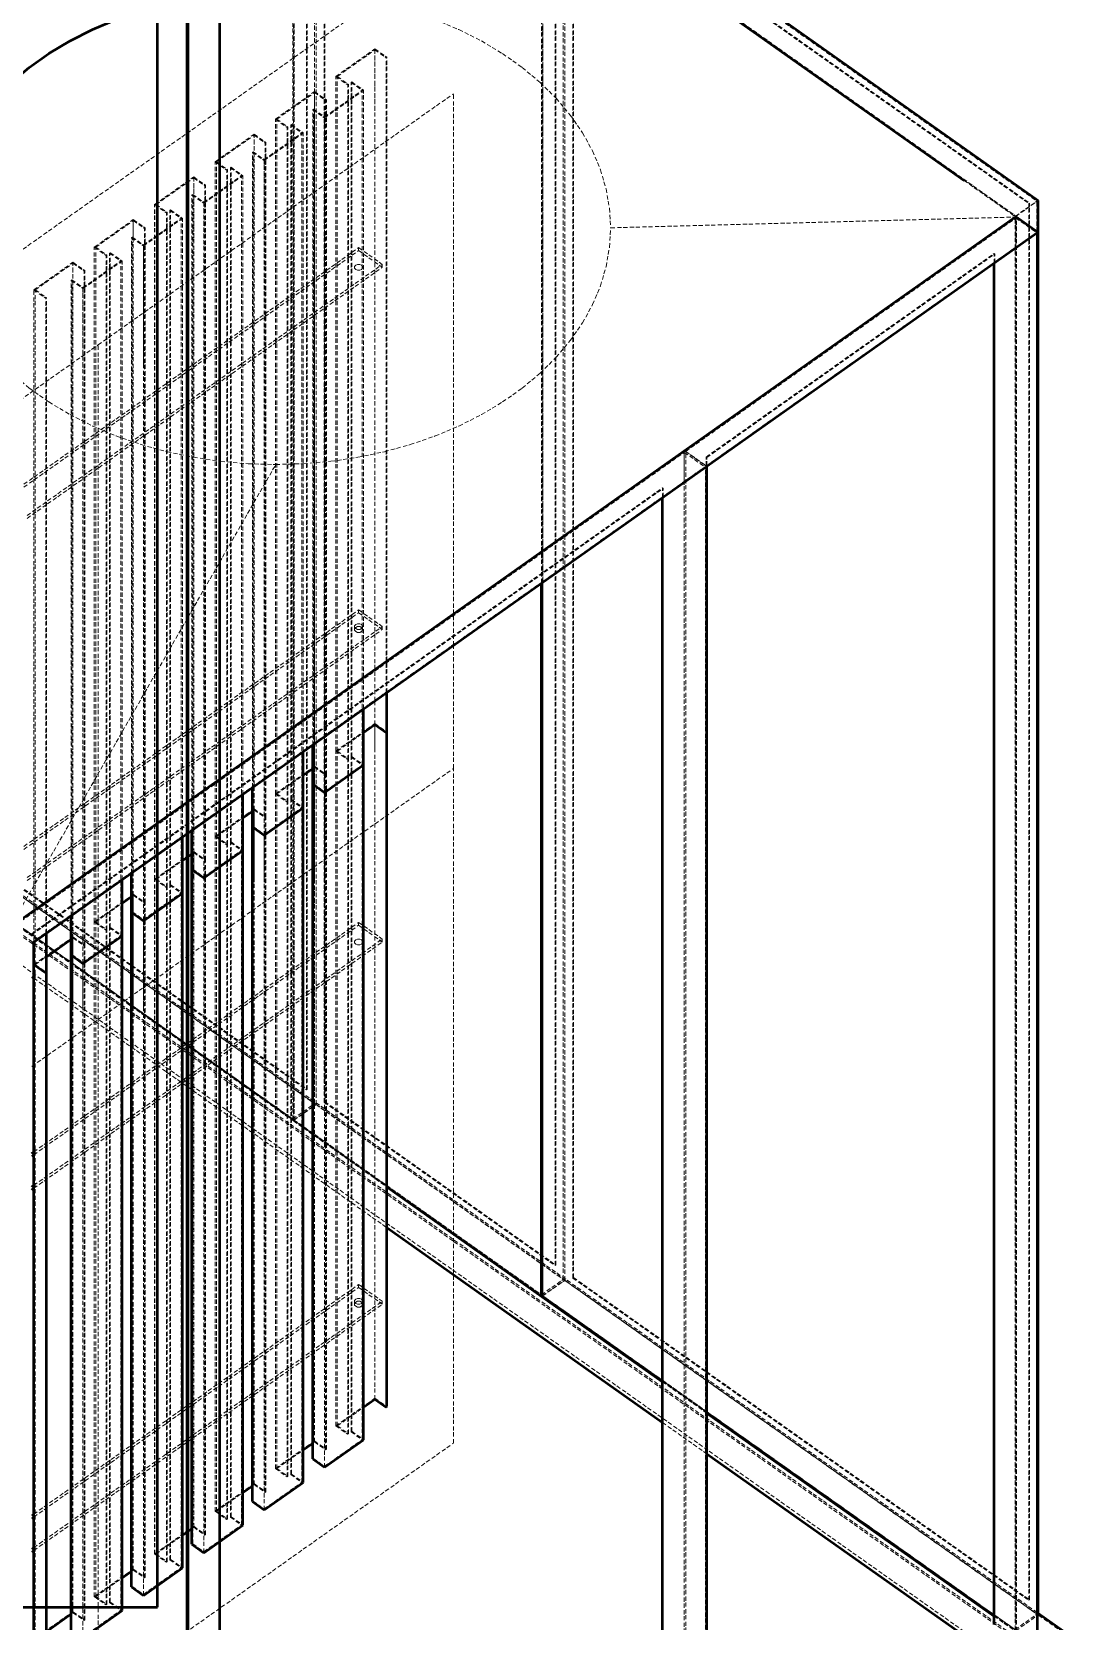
# Model space of a CAD drawing. Header units: millimetres. Extents: x -199 to 10971, y 270 to 8564.
# Drawn here: x 2359 to 3591, y 4615 to 6514 of the extents above; entities that cross this region are included whole.
import ezdxf

# ---------------------------------------------------------------- set-up
doc = ezdxf.new("R2010")
doc.units = ezdxf.units.MM
doc.linetypes.add('Hidden', pattern=[15, 5, -3, 5, -2])
for name, color, linetype, lineweight in [('Default', 7, 'Continuous', 50), ('Edges', 7, 'Hidden', 15), ('HiddenEdges', 2, 'Hidden', 15), ('HiddenSilhouettes', 2, 'Hidden', 15), ('HiddenWires', 7, 'Hidden', 15), ('Silhouettes', 7, 'Continuous', 50), ('Wires', 7, 'Hidden', 15)]:
    doc.layers.add(name, color=color, linetype=linetype, lineweight=lineweight)

# ---------------------------------------------------------------- blocks, each defined once
blk = doc.blocks.new('Left')
at = {"layer": 'HiddenEdges'}
blk.add_polyline3d([(886.8, -1517.8, 0), (886.8, 869.8, 0)], dxfattribs=at)
at = {"layer": 'Silhouettes'}
for points in [[(848.8, -1520.2, 0), (848.8, 869.8, 0)], [(888, -1519, 0), (888, 871, 0)], [(813.2, -1482.2, 0), (813.2, 834.2, 0)], [(850, 0, 0), (850, 794.5, 0)], [(850, -1191.8, 0), (850, 0, 0)], [(850, -1520.2, 0), (850, -1191.8, 0)], [(588.5, -1482.2, 0), (813.2, -1482.2, 0)]]:
    blk.add_polyline3d(points, dxfattribs=at)
blk = doc.blocks.new('Isometric')
at = {"layer": 'Edges'}
for points in [[(1272.8, 579.3), (1838.5, 179.3)], [(954.6, 448.5), (987.6, 447.5), (1020.4, 444.6), (1052.8, 439.8), (1084.5, 433.1), (1115.3, 424.6), (1145, 414.4), (1173.4, 402.4), (1200.3, 388.8), (1225.5, 373.7), (1248.9, 357.2), (1270.3, 339.3), (1289.5, 320.3), (1306.4, 300.2), (1320.9, 279.2), (1332.9, 257.4), (1342.4, 235), (1349.1, 212.2), (1353.2, 189), (1354.6, 165.6)], [(1776.6, 222.2), (1837.9, 178.9)], [(1838.5, 179.3), (1865.3, 198.3)], [(554.6, 165.6), (556, 142.3), (560, 119.1), (566.8, 96.2), (576.3, 73.8), (588.3, 52), (602.8, 31), (619.7, 10.9), (638.9, -8.1), (660.3, -26), (683.7, -42.5), (708.9, -57.6), (735.8, -71.2), (764.2, -83.1), (793.9, -93.4), (824.7, -101.9), (856.4, -108.6), (888.8, -113.4), (921.6, -116.3), (954.6, -117.2)], [(954.6, -117.2), (987.6, -116.3), (1020.4, -113.4), (1052.8, -108.6), (1084.5, -101.9), (1115.3, -93.4), (1145, -83.1), (1173.4, -71.2), (1200.3, -57.6), (1225.5, -42.5), (1248.9, -26), (1270.3, -8.1), (1289.5, 10.9), (1306.4, 31), (1320.9, 52), (1332.9, 73.8), (1342.4, 96.2), (1349.1, 119.1), (1353.2, 142.3), (1354.6, 165.6)], [(1468.5, -119.1), (1864.5, 160.9)], [(1863.7, -1528.8), (1863.7, 159.5)], [(1838.5, -1511), (1838.5, 141.7)], [(1813.3, -1503.6), (1813.3, 123.9)], [(1467.7, -1808.8), (1467.7, -120.5)], [(1468.5, -1809.1), (1468.5, -119.1)], [(1417.3, -1783.6), (1417.3, -156.1)], [(1273.6, -1110.4), (1273.6, -257.7)], [(1073, -427.9), (1073, -399.6)], [(1073, -1234), (1073, -427.9)], [(1012.9, -509.2), (1012.9, -442.1)], [(1086.3, -1243.4), (1086.3, -437.3)], [(940.8, -560.2), (940.8, -493.1)], [(1012.9, -1315.3), (1012.9, -509.2)], [(868.7, -611.2), (868.7, -544.1)], [(940.8, -1366.3), (940.8, -560.2)], [(796.6, -662.2), (796.6, -595.1)], [(868.7, -1417.3), (868.7, -611.2)], [(724.4, -713.2), (724.4, -646.1)], [(796.6, -1468.3), (796.6, -662.2)], [(679.9, -724.7), (679.9, -677.6)], [(724.4, -1519.3), (724.4, -713.2)], [(679.9, -1530.8), (679.9, -724.7)], [(1087.2, -978.6), (1271.9, -1109.2)], [(1272.8, -1110.7), (1272.8, -1071.9)], [(1273.6, -1110.4), (1416.5, -1211.4)], [(1469.4, -1248.8), (1812.5, -1491.4)], [(1469.4, -1249.7), (1812.5, -1492.3)]]:
    blk.add_lwpolyline(points, dxfattribs=at)
for points in [[(1354.6, 165.6, 0), (1837.2, 178.4, 0)], [(1839.1, 178.9, 0), (1839.3, 179.1, 0)], [(1442.5, -100.7, 0), (1468.5, -119.1, 0)], [(637.2, -670.1, 0), (954.6, -117.2, 0)], [(662.4, -689.1, 0), (1468.5, -119.1, 0)], [(1442.5, -1791, 0), (1442.5, -138.3, 0)], [(1086.3, -437.3, 0), (1086.3, -390.2, 0)], [(1087.2, -979.4, 0), (1416.5, -1212.3, 0)]]:
    blk.add_polyline3d(points, dxfattribs=at)
at = {"layer": 'HiddenEdges'}
for points in [[(992.1, -863.6), (992.1, 805.2)], [(976.7, -900.9), (976.7, 789.1)], [(1012.4, -879.2), (1012.4, 789.6)], [(1289.1, -1073.6), (1289.1, 595.2)], [(1299.7, -1092), (1299.7, 596.3)], [(70.7, -271.5), (1272.8, 578.5)], [(1273.6, -1110.9), (1273.6, 579.1)], [(1273.6, -257.7), (1273.6, 577.9)], [(1309.4, -1089.2), (1309.4, 579.6)], [(976.7, -900.4), (976.7, 483.3)], [(1073, 306.3), (1073, 379.4)], [(1073, -399.6), (1073, 378.2)], [(1000.9, -478.9), (1000.9, 327.2)], [(1040.5, -469.7), (1040.5, 336.4)], [(1045.5, -466.2), (1045.5, 339.9)], [(999.6, -498.6), (999.6, 307.5)], [(1014.2, -488.3), (1014.2, 317.8)], [(968.4, -520.7), (968.4, 285.4)], [(973.3, -517.2), (973.3, 288.9)], [(1012.9, 0), (1012.9, 298.1)], [(1012.9, -442.1), (1012.9, 296.9)], [(928.8, 153.1), (928.8, 277.4)], [(942.1, -539.3), (942.1, 266.8)], [(-608.1, 257.2), (1895, -1512.8)], [(940.8, 153.1), (940.8, 247.1)], [(-634.3, 238.7), (1842.7, -1512.8)], [(896.3, -571.7), (896.3, 234.4)], [(901.2, -568.2), (901.2, 237.9)], [(-608.1, 209.8), (1895, -1560.2)], [(856.7, 153.1), (856.7, 226.4)], [(856.7, -580.9), (856.7, 225.2)], [(870, -590.3), (870, 215.8)], [(855.4, -600.6), (855.4, 205.5)], [(868.7, 153.1), (868.7, 196.1)], [(868.7, -544.1), (868.7, 194.9)], [(1854.7, -1473.6), (1854.7, 195.2)], [(784.5, -631.9), (784.5, 174.2)], [(824.1, -622.7), (824.1, 183.4)], [(829.1, -619.2), (829.1, 186.9)], [(1837.2, 178.4), (1838.5, 178.5)], [(1837.9, 178.9), (1838.5, 178.5)], [(1838.5, -1510.7), (1838.5, 179.3)], [(1838.5, 153.1), (1838.5, 178.5)], [(783.3, -651.6), (783.3, 154.5)], [(797.8, -641.3), (797.8, 164.8)], [(757, -670.2), (757, 135.9)], [(796.6, -595.1), (796.6, 143.9)], [(1053.6, 138.4), (1053.6, 141.9)], [(1468.5, -108.3), (1812.5, 134.9)], [(1813.3, 123.9), (1813.3, 134.3)], [(712.4, -682.9), (712.4, 123.2)], [(752, -673.7), (752, 132.4)], [(711.1, -702.6), (711.1, 103.5)], [(679.9, -677.6), (679.9, 81.4)], [(724.4, 0), (724.4, 94.1)], [(724.4, -646.1), (724.4, 92.9)], [(1444.2, -101.5), (1469.4, -119.3)], [(1468.5, -108.3), (1469.4, -108.9)], [(1468.5, -1746.2), (1468.5, -108.3)], [(1417.3, -156.1), (1417.3, -145.7)], [(1053.6, -294.3), (1053.6, -290.8)], [(196.6, -312), (1001, -880.8)], [(170.6, -330.4), (975, -899.2)], [(170.6, -330.9), (976.7, -900.9)], [(1073, -459.4), (1073, -426.7)], [(1040.5, -1275.8), (1040.5, -469.7)], [(1045.5, -1272.3), (1045.5, -466.2)], [(1000.9, -1285), (1000.9, -478.9)], [(1014.2, -1294.4), (1014.2, -488.3)], [(1012.9, -612.5), (1012.9, -508)], [(928.8, -1336), (928.8, -529.9)], [(968.4, -1326.8), (968.4, -520.7)], [(973.3, -1323.3), (973.3, -517.2)], [(927.5, -1355.7), (927.5, -549.6)], [(942.1, -1345.4), (942.1, -539.3)], [(901.2, -1374.3), (901.2, -568.2)], [(940.8, -612.5), (940.8, -559)], [(856.7, -612.5), (856.7, -579.7)], [(856.7, -1387), (856.7, -580.9)], [(896.3, -1377.8), (896.3, -571.7)], [(870, -1396.4), (870, -590.3)], [(824.1, -1428.8), (824.1, -622.7)], [(829.1, -1425.3), (829.1, -619.2)], [(868.7, -612.5), (868.7, -610)], [(784.5, -765.7), (784.5, -630.7)], [(784.5, -1438), (784.5, -631.9)], [(797.8, -1447.4), (797.8, -641.3)], [(783.3, -1457.7), (783.3, -651.6)], [(796.6, -765.7), (796.6, -661)], [(1053.6, -667.7), (1053.6, -664.2)], [(712.4, -765.7), (712.4, -681.7)], [(712.4, -1489), (712.4, -682.9)], [(752, -1479.8), (752, -673.7)], [(757, -1476.3), (757, -670.2)], [(711.1, -1508.7), (711.1, -702.6)], [(725.7, -1498.4), (725.7, -692.3)], [(724.4, -765.7), (724.4, -712)], [(976.7, -900.4), (1002.7, -882)], [(1002.7, -882), (1298, -1090.8)], [(1012.4, -879.2), (1288.2, -1074.2)], [(976.7, -900.4), (1087.2, -978.6)], [(976.7, -900.9), (1273.6, -1110.9)], [(1053.6, -1100.4), (1053.6, -1096.9)], [(1273.6, -1110.4), (1299.7, -1092)], [(1299.7, -1092), (1863.7, -1490.8)], [(1838.5, -1511.5), (1838.5, -1378.2)], [(1812.5, -1491.4), (1837.6, -1509.2)]]:
    blk.add_lwpolyline(points, dxfattribs=at)
for points in [[(1002.7, -882, 0), (1002.7, 806.3, 0)], [(1310.3, 580.2, 0), (1854.7, 195.2, 0)], [(1086.3, -390.2, 0), (1086.3, 368.8, 0)], [(1000.9, 306.3, 0), (1000.9, 328.4, 0)], [(928.8, -529.9, 0), (928.8, 276.2, 0)], [(927.5, -549.6, 0), (927.5, 256.5, 0)], [(940.8, -493.1, 0), (940.8, 245.9, 0)], [(1837.6, 179.1, 0), (1863.7, 197.5, 0)], [(1853.9, 194.6, 0), (1854.7, 195.2, 0)], [(784.5, 153.1, 0), (784.5, 175.4, 0)], [(1838.5, 178.5, 0), (1839.1, 178.9, 0)], [(1838.5, 141.7, 0), (1838.5, 177.3, 0)], [(796.6, 0, 0), (796.6, 145.1, 0)], [(712.4, 0, 0), (712.4, 124.4, 0)], [(725.7, -692.3, 0), (725.7, 113.8, 0)], [(1442.5, -138.3, 0), (1442.5, -102.7, 0)], [(662.4, -678.3, 0), (1416.5, -145.1, 0)], [(196.6, -311.7, 0), (1002.7, -881.7, 0)], [(206.3, -309.2, 0), (991.2, -864.2, 0)], [(975.8, -612.5, 0), (975.8, -459.4, 0)], [(1000.9, -612.5, 0), (1000.9, -477.7, 0)], [(999.6, -1304.7, 0), (999.6, -498.6, 0)], [(928.8, -612.5, 0), (928.8, -528.7, 0)], [(855.4, -1406.7, 0), (855.4, -600.6, 0)], [(784.9, -765.7, 0), (1087.2, -979.4, 0)], [(975.8, -901.5, 0), (975.8, -765.7, 0)], [(975.8, -900.7, 0), (1002.7, -881.7, 0)], [(1002.7, -881.7, 0), (1299.7, -1091.7, 0)], [(1012.4, -879.2, 0), (1013.3, -878.6, 0)], [(1299.7, -1091.7, 0), (1865.3, -1491.7, 0)], [(1309.4, -1089.2, 0), (1310.3, -1088.6, 0)], [(1309.4, -1089.2, 0), (1853.9, -1474.2, 0)], [(1272.8, -1111.5, 0), (1273.6, -1110.9, 0)], [(1273.6, -1110.9, 0), (1839.3, -1510.9, 0)], [(1416.5, -1211.4, 0), (1469.4, -1248.8, 0)], [(1416.5, -1212.3, 0), (1469.4, -1249.7, 0)], [(1812.5, -1492.3, 0), (1838.5, -1510.7, 0)]]:
    blk.add_polyline3d(points, dxfattribs=at)
at = {"layer": 'HiddenSilhouettes'}
for points in [[(991.2, -864.2), (991.2, 804.6)], [(1001, -880.8), (1001, 807.5)], [(1013.3, -878.6), (1013.3, 790.2)], [(1288.2, -1074.2), (1288.2, 594.6)], [(1298, -1090.8), (1298, 597.5)], [(1271.9, -258.9), (1271.9, 578.2)], [(1273.6, 579.1), (1839.3, 179.1)], [(1310.3, -1088.6), (1310.3, 580.2)], [(975, -899.2), (975, 482.8)], [(975.8, -459.4), (975.8, 483.1)], [(1026.4, 346.4), (1073, 379.4)], [(1073, 379.4), (1087.2, 369.4)], [(1073, 378.2), (1086.3, 368.8)], [(1086.3, 368.8), (1087.2, 369.4)], [(1026.4, -459.7), (1026.4, 346.4)], [(1026.4, 346.4), (1040.5, 336.4)], [(1028.1, -459.7), (1028.1, 346.4)], [(1028.1, 346.4), (1041.4, 337)], [(954.2, 295.4), (1000.9, 328.4)], [(955.9, 295.4), (1000.9, 327.2)], [(1000.9, 328.4), (1015.1, 318.4)], [(1000.9, 327.2), (1014.2, 317.8)], [(1012.9, 298.1), (1057.9, 329.9)], [(1040.5, 336.4), (1041.4, 337)], [(1041.4, -469.1), (1041.4, 337)], [(1044.6, 339.3), (1045.5, 339.9)], [(1044.6, -466.8), (1044.6, 339.3)], [(1057.9, -476.2), (1057.9, 329.9)], [(1059.6, -409.1), (1059.6, 329.9)], [(998.8, 306.9), (999.6, 307.5)], [(998.8, -452.1), (998.8, 306.9)], [(999.6, 307.5), (1012.9, 298.1)], [(1014.2, 317.8), (1015.1, 318.4)], [(1015.1, -487.7), (1015.1, 318.4)], [(954.2, -510.7), (954.2, 295.4)], [(954.2, 295.4), (968.4, 285.4)], [(955.9, -510.7), (955.9, 295.4)], [(955.9, 295.4), (969.2, 286)], [(969.2, -520.1), (969.2, 286)], [(972.5, 288.3), (973.3, 288.9)], [(972.5, -517.8), (972.5, 288.3)], [(972.5, 288.3), (985.8, 278.9)], [(973.3, 288.9), (987.5, 278.9)], [(883.8, 244.4), (928.8, 276.2)], [(928.8, 276.2), (942.1, 266.8)], [(940.8, 247.1), (985.8, 278.9)], [(940.8, 245.9), (987.5, 278.9)], [(942.1, 266.8), (942.9, 267.4)], [(942.9, -538.7), (942.9, 267.4)], [(985.8, -527.2), (985.8, 278.9)], [(926.7, 255.9), (927.5, 256.5)], [(926.7, 255.9), (940.8, 245.9)], [(927.5, 256.5), (940.8, 247.1)], [(868.7, 194.9), (915.3, 227.9)], [(882.1, -561.7), (882.1, 244.4)], [(882.1, 244.4), (896.3, 234.4)], [(883.8, -561.7), (883.8, 244.4)], [(883.8, 244.4), (897.1, 235)], [(896.3, 234.4), (897.1, 235)], [(897.1, -571.1), (897.1, 235)], [(900.4, -568.8), (900.4, 237.3)], [(900.4, 237.3), (913.7, 227.9)], [(913.7, -578.2), (913.7, 227.9)], [(915.3, -511.1), (915.3, 227.9)], [(-608.1, 212), (1863, -1535.4)], [(810, 193.4), (856.7, 226.4)], [(811.7, 193.4), (856.7, 225.2)], [(856.7, 225.2), (870, 215.8)], [(870, 215.8), (870.8, 216.4)], [(870.8, -589.7), (870.8, 216.4)], [(-634.3, 193.5), (1842.7, -1558)], [(810, -612.7), (810, 193.4)], [(811.7, -612.7), (811.7, 193.4)], [(811.7, 193.4), (825, 184)], [(854.5, 204.9), (855.4, 205.5)], [(854.5, -554.1), (854.5, 204.9)], [(854.5, 204.9), (868.7, 194.9)], [(855.4, 205.5), (868.7, 196.1)], [(1853.9, -1474.2), (1853.9, 194.6)], [(739.6, 142.4), (784.5, 174.2)], [(784.5, 175.4), (798.7, 165.4)], [(784.5, 174.2), (797.8, 164.8)], [(796.6, 145.1), (841.5, 176.9)], [(796.6, 143.9), (843.2, 176.9)], [(824.1, 183.4), (825, 184)], [(825, -622.1), (825, 184)], [(828.2, -619.8), (828.2, 186.3)], [(828.2, 186.3), (841.5, 176.9)], [(841.5, -629.2), (841.5, 176.9)], [(843.2, -562.1), (843.2, 176.9)], [(782.4, -605.1), (782.4, 153.9)], [(797.8, 164.8), (798.7, 165.4)], [(798.7, -640.7), (798.7, 165.4)], [(629.3, -158.1), (1053.6, 141.9)], [(737.9, -663.7), (737.9, 142.4)], [(737.9, 142.4), (752, 132.4)], [(739.6, -663.7), (739.6, 142.4)], [(739.6, 142.4), (752.9, 133)], [(752.9, -673.1), (752.9, 133)], [(756.1, 135.3), (757, 135.9)], [(756.1, -670.8), (756.1, 135.3)], [(756.1, 135.3), (769.4, 125.9)], [(757, 135.9), (771.1, 125.9)], [(1053.6, 138.4), (1081.9, 118.4)], [(1469.4, -108.9), (1813.3, 134.3)], [(1812.5, 123.3), (1812.5, 134.9)], [(1812.5, 134.9), (1813.3, 134.3)], [(657.6, -178.1), (1081.9, 121.9)], [(657.6, -181.6), (1081.9, 118.4)], [(665.7, 91.4), (712.4, 124.4)], [(667.4, 91.4), (712.4, 123.2)], [(712.4, 123.2), (725.7, 113.8)], [(724.4, 94.1), (769.4, 125.9)], [(724.4, 92.9), (771.1, 125.9)], [(726.6, -691.7), (726.6, 114.4)], [(769.4, -680.2), (769.4, 125.9)], [(771.1, -613.1), (771.1, 125.9)], [(1081.9, 118.4), (1081.9, 121.9)], [(710.3, 102.9), (711.1, 103.5)], [(711.1, 103.5), (724.4, 94.1)], [(667.4, -714.7), (667.4, 91.4)], [(667.4, 91.4), (680.7, 82)], [(679.9, 81.4), (680.7, 82)], [(638.1, -671.5), (1442.5, -102.7)], [(1442.5, -306.3), (1442.5, -100.7)], [(1469.4, -306.3), (1469.4, -108.9)], [(1416.5, -156.7), (1416.5, -145.1)], [(629.3, -594.3), (1053.6, -294.3)], [(1053.6, -290.8), (1081.9, -310.8)], [(1053.6, -294.3), (1081.9, -314.3)], [(657.6, -614.3), (1081.9, -314.3)], [(1048.8, -313.4), (1050.1, -311.8), (1052.3, -310.9), (1054.9, -310.9), (1057.1, -311.8), (1058.4, -313.4), (1058.4, -315.3), (1057.1, -316.8), (1054.9, -317.8), (1052.3, -317.8), (1050.1, -316.8), (1048.8, -315.3)], [(1048.8, -315.3), (1048.8, -311.7)], [(1058.4, -313.4), (1058.4, -309.9)], [(1081.9, -314.3), (1081.9, -310.8)], [(1028.1, -459.7), (1059.6, -437.4)], [(1026.4, -1265.8), (1026.4, -459.7)], [(1026.4, -459.7), (1040.5, -469.7)], [(1028.1, -1265.8), (1028.1, -459.7)], [(1040.5, -469.7), (1041.4, -469.1)], [(1041.4, -1275.2), (1041.4, -469.1)], [(1044.6, -1272.9), (1044.6, -466.8)], [(1044.6, -466.8), (1057.9, -476.2)], [(1045.5, -466.2), (1059.6, -476.2)], [(954.2, -510.7), (1000.9, -477.7)], [(955.9, -510.7), (987.5, -488.4)], [(1000.9, -477.7), (1015.1, -487.7)], [(1012.9, -508), (1057.9, -476.2)], [(1014.2, -488.3), (1015.1, -487.7)], [(1015.1, -1293.8), (1015.1, -487.7)], [(1057.9, -1282.3), (1057.9, -476.2)], [(954.2, -1316.8), (954.2, -510.7)], [(954.2, -510.7), (968.4, -520.7)], [(955.9, -1316.8), (955.9, -510.7)], [(955.9, -510.7), (969.2, -520.1)], [(998.8, -499.2), (999.6, -498.6)], [(999.6, -498.6), (1012.9, -508)], [(926.7, -531.4), (928.8, -529.9)], [(928.8, -528.7), (942.9, -538.7)], [(940.8, -559), (985.8, -527.2)], [(969.2, -1326.2), (969.2, -520.1)], [(972.5, -1323.9), (972.5, -517.8)], [(972.5, -517.8), (985.8, -527.2)], [(973.3, -517.2), (987.5, -527.2)], [(985.8, -1333.3), (985.8, -527.2)], [(883.8, -561.7), (915.3, -539.4)], [(928.8, -550.5), (928.8, -550.5)], [(942.1, -539.3), (942.9, -538.7)], [(942.9, -1344.8), (942.9, -538.7)], [(882.1, -1367.8), (882.1, -561.7)], [(882.1, -561.7), (896.3, -571.7)], [(883.8, -1367.8), (883.8, -561.7)], [(900.4, -1374.9), (900.4, -568.8)], [(900.4, -568.8), (913.7, -578.2)], [(901.2, -568.2), (915.3, -578.2)], [(810, -612.7), (856.7, -579.7)], [(856.7, -579.7), (870.8, -589.7)], [(868.7, -610), (913.7, -578.2)], [(896.3, -571.7), (897.1, -571.1)], [(897.1, -1377.2), (897.1, -571.1)], [(913.7, -1384.3), (913.7, -578.2)], [(811.7, -612.7), (843.2, -590.4)], [(854.5, -601.2), (855.4, -600.6)], [(855.4, -600.6), (868.7, -610)], [(870.8, -1395.8), (870.8, -589.7)], [(810, -1418.8), (810, -612.7)], [(810, -612.7), (824.1, -622.7)], [(811.7, -1418.8), (811.7, -612.7)], [(811.7, -612.7), (825, -622.1)], [(824.1, -622.7), (825, -622.1)], [(825, -1428.2), (825, -622.1)], [(828.2, -619.8), (829.1, -619.2)], [(828.2, -1425.9), (828.2, -619.8)], [(828.2, -619.8), (841.5, -629.2)], [(829.1, -619.2), (843.2, -629.2)], [(829.1, -620.4), (829.1, -620.4)], [(975.8, -900.7), (975.8, -612.5)], [(592.2, -629.4), (784.9, -765.7)], [(737.9, -663.7), (784.5, -630.7)], [(739.6, -663.7), (771.1, -641.4)], [(784.5, -630.7), (798.7, -640.7)], [(784.5, -631.9), (797.8, -641.3)], [(796.6, -661), (841.5, -629.2)], [(798.7, -1446.8), (798.7, -640.7)], [(841.5, -1435.3), (841.5, -629.2)], [(739.6, -1469.8), (739.6, -663.7)], [(739.6, -663.7), (752.9, -673.1)], [(782.4, -652.2), (783.3, -651.6)], [(665.7, -714.7), (712.4, -681.7)], [(712.4, -681.7), (726.6, -691.7)], [(724.4, -712), (769.4, -680.2)], [(752, -673.7), (752.9, -673.1)], [(752.9, -1479.2), (752.9, -673.1)], [(756.1, -1476.9), (756.1, -670.8)], [(756.1, -670.8), (769.4, -680.2)], [(757, -670.2), (771.1, -680.2)], [(769.4, -1486.3), (769.4, -680.2)], [(1053.6, -667.7), (1081.9, -687.7)], [(710.3, -703.2), (711.1, -702.6)], [(711.1, -702.6), (724.4, -712)], [(725.7, -692.3), (726.6, -691.7)], [(726.6, -1497.8), (726.6, -691.7)], [(1081.9, -687.7), (1081.9, -684.2)], [(667.4, -1520.8), (667.4, -714.7)], [(712.4, -703.5), (712.4, -703.5)], [(665.7, -730.9), (1087.2, -1028.9)], [(975, -899.2), (1001, -880.8)], [(1013.3, -878.6), (1289.1, -1073.6)], [(975.8, -900.7), (1001.5, -918.8)], [(1053.6, -1100.4), (1081.9, -1120.4)], [(1271.9, -1109.2), (1298, -1090.8)], [(1310.3, -1088.6), (1854.7, -1473.6)], [(1048.8, -1119.5), (1050.1, -1117.9), (1052.3, -1117), (1054.9, -1117), (1057.1, -1117.9), (1058.4, -1119.5), (1058.4, -1121.4), (1057.1, -1122.9), (1054.9, -1123.9), (1052.3, -1123.9), (1050.1, -1122.9), (1048.8, -1121.4)], [(1048.8, -1121.4), (1048.8, -1117.8)], [(1058.4, -1119.5), (1058.4, -1116)], [(1081.9, -1120.4), (1081.9, -1116.9)], [(665.7, -1414.7), (1081.9, -1120.4)], [(1073, -1232.8), (1087.2, -1242.8)], [(1026.4, -1265.8), (1040.5, -1275.8)], [(1028.1, -1265.8), (1041.4, -1275.2)], [(1045.5, -1272.3), (1059.6, -1282.3)], [(1416.5, -1261.8), (1469.4, -1299.2)], [(954.2, -1316.8), (1000.9, -1283.8)], [(1000.9, -1283.8), (1015.1, -1293.8)], [(1000.9, -1285), (1014.2, -1294.4)], [(1012.9, -1314.1), (1057.9, -1282.3)], [(1040.5, -1275.8), (1041.4, -1275.2)], [(1044.6, -1272.9), (1057.9, -1282.3)], [(955.9, -1316.8), (987.5, -1294.5)], [(998.8, -1305.3), (999.6, -1304.7)], [(999.6, -1304.7), (1012.9, -1314.1)], [(1014.2, -1294.4), (1015.1, -1293.8)], [(954.2, -1316.8), (968.4, -1326.8)], [(955.9, -1316.8), (969.2, -1326.2)], [(972.5, -1323.9), (973.3, -1323.3)], [(972.5, -1323.9), (985.8, -1333.3)], [(973.3, -1323.3), (987.5, -1333.3)], [(882.1, -1367.8), (928.8, -1334.8)], [(928.8, -1334.8), (942.9, -1344.8)], [(928.8, -1336), (942.1, -1345.4)], [(940.8, -1365.1), (985.8, -1333.3)], [(942.1, -1345.4), (942.9, -1344.8)], [(810, -1418.8), (856.7, -1385.8)], [(856.7, -1385.8), (870.8, -1395.8)], [(882.1, -1367.8), (896.3, -1377.8)], [(883.8, -1367.8), (897.1, -1377.2)], [(896.3, -1377.8), (897.1, -1377.2)], [(900.4, -1374.9), (913.7, -1384.3)], [(901.2, -1374.3), (915.3, -1384.3)], [(811.7, -1418.8), (843.2, -1396.5)], [(856.7, -1387), (870, -1396.4)], [(810, -1418.8), (824.1, -1428.8)], [(811.7, -1418.8), (825, -1428.2)], [(854.5, -1407.3), (855.4, -1406.7)], [(855.4, -1406.7), (868.7, -1416.1)], [(737.9, -1469.8), (784.5, -1436.8)], [(782.4, -1439.5), (784.5, -1438)], [(784.5, -1436.8), (798.7, -1446.8)], [(784.5, -1438), (797.8, -1447.4)], [(796.6, -1467.1), (841.5, -1435.3)], [(824.1, -1428.8), (825, -1428.2)], [(828.2, -1425.9), (829.1, -1425.3)], [(828.2, -1425.9), (841.5, -1435.3)], [(829.1, -1425.3), (843.2, -1435.3)], [(739.6, -1469.8), (771.1, -1447.5)], [(782.4, -1458.3), (783.3, -1457.7)], [(783.3, -1457.7), (796.6, -1467.1)], [(797.8, -1447.4), (798.7, -1446.8)], [(737.9, -1469.8), (752, -1479.8)], [(739.6, -1469.8), (752.9, -1479.2)], [(752, -1479.8), (752.9, -1479.2)], [(756.1, -1476.9), (757, -1476.3)], [(756.1, -1476.9), (769.4, -1486.3)], [(757, -1476.3), (771.1, -1486.3)], [(665.7, -1520.8), (712.4, -1487.8)], [(712.4, -1487.8), (726.6, -1497.8)], [(712.4, -1489), (725.7, -1498.4)], [(725.7, -1498.4), (726.6, -1497.8)], [(1837.6, -1509.2), (1863.7, -1490.8)]]:
    blk.add_lwpolyline(points, dxfattribs=at)
for points in [[(1048.8, -309.9), (1050.1, -308.3), (1052.3, -307.4), (1054.9, -307.4), (1057.1, -308.3), (1058.4, -309.9), (1058.4, -311.7), (1057.1, -313.3), (1054.9, -314.2), (1052.3, -314.2), (1050.1, -313.3), (1048.8, -311.7)], [(1048.8, -1116), (1050.1, -1114.4), (1052.3, -1113.5), (1054.9, -1113.5), (1057.1, -1114.4), (1058.4, -1116), (1058.4, -1117.8), (1057.1, -1119.4), (1054.9, -1120.3), (1052.3, -1120.3), (1050.1, -1119.4), (1048.8, -1117.8)]]:
    blk.add_lwpolyline(points, close=True, dxfattribs=at)
for points in [[(1299.7, 596.3, 0), (1863.7, 197.5, 0)], [(1309.4, 579.6, 0), (1853.9, 194.6, 0)], [(1272.8, -258.3, 0), (1272.8, 459.4, 0)], [(1028.1, 346.4, 0), (1073, 378.2, 0)], [(1087.2, -389.6, 0), (1087.2, 369.4, 0)], [(1012.9, 296.9, 0), (1059.6, 329.9, 0)], [(1044.6, 339.3, 0), (1057.9, 329.9, 0)], [(1045.5, 339.9, 0), (1059.6, 329.9, 0)], [(998.8, 306.9, 0), (1012.9, 296.9, 0)], [(968.4, 285.4, 0), (969.2, 286, 0)], [(882.1, 244.4, 0), (928.8, 277.4, 0)], [(928.8, 277.4, 0), (942.9, 267.4, 0)], [(987.5, -460.1, 0), (987.5, 278.9, 0)], [(-608.1, 259.3, 0), (1865.3, -1489.7, 0)], [(926.7, -503.1, 0), (926.7, 255.9, 0)], [(868.7, 196.1, 0), (913.7, 227.9, 0)], [(900.4, 237.3, 0), (901.2, 237.9, 0)], [(901.2, 237.9, 0), (915.3, 227.9, 0)], [(856.7, 226.4, 0), (870.8, 216.4, 0)], [(810, 193.4, 0), (824.1, 183.4, 0)], [(1863.7, 153.1, 0), (1863.7, 197.5, 0)], [(636.4, -671.5, 0), (1838.5, 178.5, 0)], [(737.9, 142.4, 0), (784.5, 175.4, 0)], [(828.2, 186.3, 0), (829.1, 186.9, 0)], [(829.1, 186.9, 0), (843.2, 176.9, 0)], [(1444.2, -101.5, 0), (1838.5, 177.3, 0)], [(1837.6, -1509.2, 0), (1837.6, 179.1, 0)], [(1838.5, 177.3, 0), (1863.7, 159.5, 0)], [(1839.3, -1510.9, 0), (1839.3, 178.7, 0)], [(782.4, 153.9, 0), (783.3, 154.5, 0)], [(782.4, 153.9, 0), (796.6, 143.9, 0)], [(783.3, 154.5, 0), (796.6, 145.1, 0)], [(629.3, -161.6, 0), (1053.6, 138.4, 0)], [(752, 132.4, 0), (752.9, 133, 0)], [(1053.6, 141.9, 0), (1081.9, 121.9, 0)], [(712.4, 124.4, 0), (726.6, 114.4, 0)], [(725.7, 113.8, 0), (726.6, 114.4, 0)], [(710.3, -656.1, 0), (710.3, 102.9, 0)], [(710.3, 102.9, 0), (724.4, 92.9, 0)], [(665.7, -687.6, 0), (665.7, 91.4, 0)], [(665.7, 91.4, 0), (679.9, 81.4, 0)], [(680.7, -677, 0), (680.7, 82, 0)], [(1442.5, -102.7, 0), (1467.1, -120.1, 0)], [(1444.2, -1789.8, 0), (1444.2, -101.5, 0)], [(663.3, -678.9, 0), (1417.3, -145.7, 0)], [(1416.5, -145.1, 0), (1417.3, -145.7, 0)], [(629.3, -590.8, 0), (1053.6, -290.8, 0)], [(207.2, -308.6, 0), (992.1, -863.6, 0)], [(657.6, -610.8, 0), (1081.9, -310.8, 0)], [(169.7, -331.5, 0), (975.8, -901.5, 0)], [(1026.4, -459.7, 0), (1073, -426.7, 0)], [(1073, -426.7, 0), (1087.2, -436.7, 0)], [(1028.1, -459.7, 0), (1041.4, -469.1, 0)], [(1044.6, -466.8, 0), (1045.5, -466.2, 0)], [(998.8, -480.4, 0), (1000.9, -478.9, 0)], [(1000.9, -478.9, 0), (1014.2, -488.3, 0)], [(882.1, -561.7, 0), (928.8, -528.7, 0)], [(928.8, -529.9, 0), (942.1, -539.3, 0)], [(968.4, -520.7, 0), (969.2, -520.1, 0)], [(972.5, -517.8, 0), (973.3, -517.2, 0)], [(926.7, -550.2, 0), (927.5, -549.6, 0)], [(927.5, -549.6, 0), (940.8, -559, 0)], [(883.8, -561.7, 0), (897.1, -571.1, 0)], [(900.4, -568.8, 0), (901.2, -568.2, 0)], [(854.5, -582.4, 0), (856.7, -580.9, 0)], [(856.7, -580.9, 0), (870, -590.3, 0)], [(870, -590.3, 0), (870.8, -589.7, 0)], [(1002.7, -881.7, 0), (1002.7, -612.5, 0)], [(782.4, -633.4, 0), (784.5, -631.9, 0)], [(797.8, -641.3, 0), (798.7, -640.7, 0)], [(665.7, -938.4, 0), (1053.6, -664.2, 0)], [(737.9, -1469.8, 0), (737.9, -663.7, 0)], [(737.9, -663.7, 0), (752, -673.7, 0)], [(783.3, -651.6, 0), (796.6, -661, 0)], [(1053.6, -664.2, 0), (1081.9, -684.2, 0)], [(665.7, -941.9, 0), (1053.6, -667.7, 0)], [(710.3, -684.4, 0), (712.4, -682.9, 0)], [(712.4, -682.9, 0), (725.7, -692.3, 0)], [(756.1, -670.8, 0), (757, -670.2, 0)], [(665.7, -978.4, 0), (1081.9, -684.2, 0)], [(665.7, -981.9, 0), (1081.9, -687.7, 0)], [(667.4, -714.7, 0), (680.7, -705.3, 0)], [(667.4, -714.7, 0), (680.7, -724.1, 0)], [(991.2, -864.2, 0), (992.1, -863.6, 0)], [(975.8, -901.5, 0), (976.7, -900.9, 0)], [(975.8, -901.5, 0), (1087.2, -980.3, 0)], [(1288.2, -1074.2, 0), (1289.1, -1073.6, 0)], [(665.7, -1371.2, 0), (1053.6, -1096.9, 0)], [(665.7, -1374.7, 0), (1053.6, -1100.4, 0)], [(1053.6, -1096.9, 0), (1081.9, -1116.9, 0)], [(1272.8, -1110.7, 0), (1299.7, -1091.7, 0)], [(665.7, -1411.2, 0), (1081.9, -1116.9, 0)], [(1416.5, -1213.1, 0), (1469.4, -1250.5, 0)], [(1026.4, -1265.8, 0), (1073, -1232.8, 0)], [(1028.1, -1265.8, 0), (1059.6, -1243.5, 0)], [(1044.6, -1272.9, 0), (1045.5, -1272.3, 0)], [(998.8, -1286.5, 0), (1000.9, -1285, 0)], [(968.4, -1326.8, 0), (969.2, -1326.2, 0)], [(883.8, -1367.8, 0), (915.3, -1345.5, 0)], [(926.7, -1337.5, 0), (928.8, -1336, 0)], [(926.7, -1356.3, 0), (927.5, -1355.7, 0)], [(927.5, -1355.7, 0), (940.8, -1365.1, 0)], [(868.7, -1416.1, 0), (913.7, -1384.3, 0)], [(900.4, -1374.9, 0), (901.2, -1374.3, 0)], [(854.5, -1388.5, 0), (856.7, -1387, 0)], [(870, -1396.4, 0), (870.8, -1395.8, 0)], [(1853.9, -1474.2, 0), (1854.7, -1473.6, 0)], [(710.3, -1490.5, 0), (712.4, -1489, 0)], [(724.4, -1518.1, 0), (769.4, -1486.3, 0)], [(1812.5, -1493.1, 0), (1838.5, -1511.5, 0)], [(1838.5, -1510.7, 0), (1864.5, -1492.3, 0)]]:
    blk.add_polyline3d(points, dxfattribs=at)
at = {"layer": 'HiddenWires'}
for points in [[(742.5, 25.7), (1166.7, 325.7)], [(1166.7, -333.3), (1166.7, 325.7)], [(1048.8, 119.3), (1050.1, 120.9)], [(1048.8, 117.5), (1050.1, 115.9)], [(1050.1, 120.9), (1052.3, 121.8)], [(1050.1, 115.9), (1052.3, 115)], [(1054.9, 121.8), (1057.1, 120.9)], [(1057.1, 120.9), (1058.4, 119.3)], [(1057.1, 115.9), (1058.4, 117.5)], [(318.2, -274.3), (742.5, 25.7)], [(742.5, -633.3), (742.5, 25.7)], [(1048.8, -688.6), (1048.8, -686.8)], [(1048.8, -688.6), (1050.1, -690.2)], [(1050.1, -685.2), (1052.3, -684.3)], [(1050.1, -690.2), (1052.3, -691.1)], [(1052.3, -684.3), (1054.9, -684.3)], [(1054.9, -684.3), (1057.1, -685.2)], [(1057.1, -690.2), (1058.4, -688.6)], [(1058.4, -688.6), (1058.4, -686.8)]]:
    blk.add_lwpolyline(points, dxfattribs=at)
for points in [[(1048.8, 117.5, 0), (1048.8, 119.3, 0)], [(1052.3, 121.8, 0), (1054.9, 121.8, 0)], [(1052.3, 115, 0), (1054.9, 115, 0)], [(1054.9, 115, 0), (1057.1, 115.9, 0)], [(1058.4, 117.5, 0), (1058.4, 119.3, 0)], [(1048.8, -686.8, 0), (1050.1, -685.2, 0)], [(1052.3, -691.1, 0), (1054.9, -691.1, 0)], [(1054.9, -691.1, 0), (1057.1, -690.2, 0)], [(1057.1, -685.2, 0), (1058.4, -686.8, 0)]]:
    blk.add_polyline3d(points, dxfattribs=at)
at = {"layer": 'Silhouettes'}
for points in [[(1299.7, 598.3), (1865.3, 198.3)], [(619.7, 320.3), (638.9, 339.3), (660.3, 357.2), (683.7, 373.7), (708.9, 388.8), (735.8, 402.4), (764.2, 414.4), (793.9, 424.6)], [(1865.3, -1491.7), (1865.3, 198.3)], [(1442.5, -100.7), (1838.5, 179.3)], [(1469.4, -119.3), (1863.7, 159.5)], [(1864.5, -1529.1), (1864.5, 160.9)], [(636.4, -670.7), (1442.5, -100.7)], [(1467.1, -120.1), (1467.7, -120.5)], [(1469.4, -1807.6), (1469.4, -119.3)], [(1416.5, -1783), (1416.5, -156.7)], [(1059.6, -476.2), (1059.6, -409.1)], [(1086.3, -437.3), (1087.2, -436.7)], [(1087.2, -1242.8), (1087.2, -436.7)], [(998.8, -499.2), (998.8, -452.1)], [(987.5, -527.2), (987.5, -460.1)], [(987.5, -488.4), (998.8, -480.4)], [(1012.9, -509.2), (1059.6, -476.2)], [(1059.6, -1282.3), (1059.6, -476.2)], [(915.3, -578.2), (915.3, -511.1)], [(926.7, -550.2), (926.7, -503.1)], [(998.8, -1305.3), (998.8, -499.2)], [(998.8, -499.2), (1012.9, -509.2)], [(915.3, -539.4), (926.7, -531.4)], [(987.5, -1333.3), (987.5, -527.2)], [(926.7, -1356.3), (926.7, -550.2)], [(926.7, -550.2), (940.8, -560.2)], [(843.2, -629.2), (843.2, -562.1)], [(854.5, -601.2), (854.5, -554.1)], [(843.2, -590.4), (854.5, -582.4)], [(868.7, -611.2), (915.3, -578.2)], [(915.3, -1384.3), (915.3, -578.2)], [(782.4, -652.2), (782.4, -605.1)], [(854.5, -1407.3), (854.5, -601.2)], [(854.5, -601.2), (868.7, -611.2)], [(771.1, -680.2), (771.1, -613.1)], [(771.1, -641.4), (782.4, -633.4)], [(796.6, -662.2), (843.2, -629.2)], [(843.2, -1435.3), (843.2, -629.2)], [(710.3, -703.2), (710.3, -656.1)], [(782.4, -1458.3), (782.4, -652.2)], [(782.4, -652.2), (796.6, -662.2)], [(680.7, -724.1), (680.7, -677)], [(724.4, -713.2), (771.1, -680.2)], [(771.1, -1486.3), (771.1, -680.2)], [(665.7, -714.7), (665.7, -687.6)], [(665.7, -1520.8), (665.7, -714.7)], [(665.7, -714.7), (679.9, -724.7)], [(710.3, -1509.3), (710.3, -703.2)], [(710.3, -703.2), (724.4, -713.2)], [(680.7, -1530.2), (680.7, -724.1)], [(663.3, -940.2), (665.7, -938.4)], [(663.3, -943.7), (665.7, -941.9)], [(663.3, -980.2), (665.7, -978.4)], [(663.3, -983.7), (665.7, -981.9)], [(1087.2, -980.3), (1272.8, -1111.5)], [(1087.2, -1028.9), (1416.5, -1261.8)], [(1272.8, -1110.7), (1302.8, -1131.9)], [(1272.8, -1111.5), (1416.5, -1213.1)], [(1059.6, -1243.5), (1073, -1234)], [(1073, -1234), (1086.3, -1243.4)], [(1086.3, -1243.4), (1087.2, -1242.8)], [(987.5, -1294.5), (998.8, -1286.5)], [(1012.9, -1315.3), (1059.6, -1282.3)], [(998.8, -1305.3), (1012.9, -1315.3)], [(1469.4, -1299.2), (1785.1, -1522.4)], [(915.3, -1345.5), (926.7, -1337.5)], [(940.8, -1366.3), (987.5, -1333.3)], [(663.3, -1372.9), (665.7, -1371.2)], [(663.3, -1376.4), (665.7, -1374.7)], [(868.7, -1417.3), (915.3, -1384.3)], [(843.2, -1396.5), (854.5, -1388.5)], [(663.3, -1412.9), (665.7, -1411.2)], [(663.3, -1416.4), (665.7, -1414.7)], [(854.5, -1407.3), (868.7, -1417.3)], [(771.1, -1447.5), (782.4, -1439.5)], [(796.6, -1468.3), (843.2, -1435.3)], [(782.4, -1458.3), (796.6, -1468.3)], [(724.4, -1519.3), (771.1, -1486.3)], [(1865.3, -1489.7), (1895, -1510.7)]]:
    blk.add_lwpolyline(points, dxfattribs=at)
for points in [[(1273.6, 577.9, 0), (1776.6, 222.2, 0)], [(1838.5, 179.3, 0), (1864.5, 160.9, 0)], [(1839.3, 178.7, 0), (1839.3, 179.1, 0)], [(1812.5, -1503, 0), (1812.5, 123.3, 0)], [(663.3, -689.3, 0), (1467.7, -120.5, 0)], [(1271.9, -1109.2, 0), (1271.9, -258.9, 0)], [(1272.8, -1111.5, 0), (1272.8, -258.3, 0)], [(1087.2, -436.7, 0), (1087.2, -389.6, 0)], [(1059.6, -437.4, 0), (1073, -427.9, 0)], [(1073, -427.9, 0), (1086.3, -437.3, 0)], [(940.8, -560.2, 0), (987.5, -527.2, 0)], [(680.7, -705.3, 0), (710.3, -684.4, 0)], [(663.3, -729.2, 0), (665.7, -730.9, 0)], [(679.9, -724.7, 0), (680.7, -724.1, 0)], [(1469.4, -1250.5, 0), (1812.5, -1493.1, 0)], [(926.7, -1356.3, 0), (940.8, -1366.3, 0)], [(680.7, -1511.4, 0), (710.3, -1490.5, 0)], [(1864.5, -1492.3, 0), (1865.3, -1491.7, 0)]]:
    blk.add_polyline3d(points, dxfattribs=at)
for points in [[(1837.6, 179.1, 0)], [(1863.7, 159.5, 0)]]:
    blk.add_polyline3d(points, close=True, dxfattribs=at)
at = {"layer": 'Wires'}
for points in [[(1166.7, -480.4), (1166.7, -333.3)], [(742.5, -780.4), (1166.7, -480.4)], [(1166.7, -1286.5), (1166.7, -480.4)], [(742.5, -780.4), (742.5, -633.3)], [(663.3, -836.4), (742.5, -780.4)], [(742.5, -1586.5), (742.5, -780.4)], [(742.5, -1586.5), (1166.7, -1286.5)]]:
    blk.add_lwpolyline(points, dxfattribs=at)

msp = doc.modelspace()

# ---------------------------------------------------------------- block references
at = {"layer": 'Default'}
for name in ['Isometric', 'Left']:
    msp.add_blockref(name, (1695.6667, 6114), dxfattribs=at)

doc.saveas('drawing.dxf')
